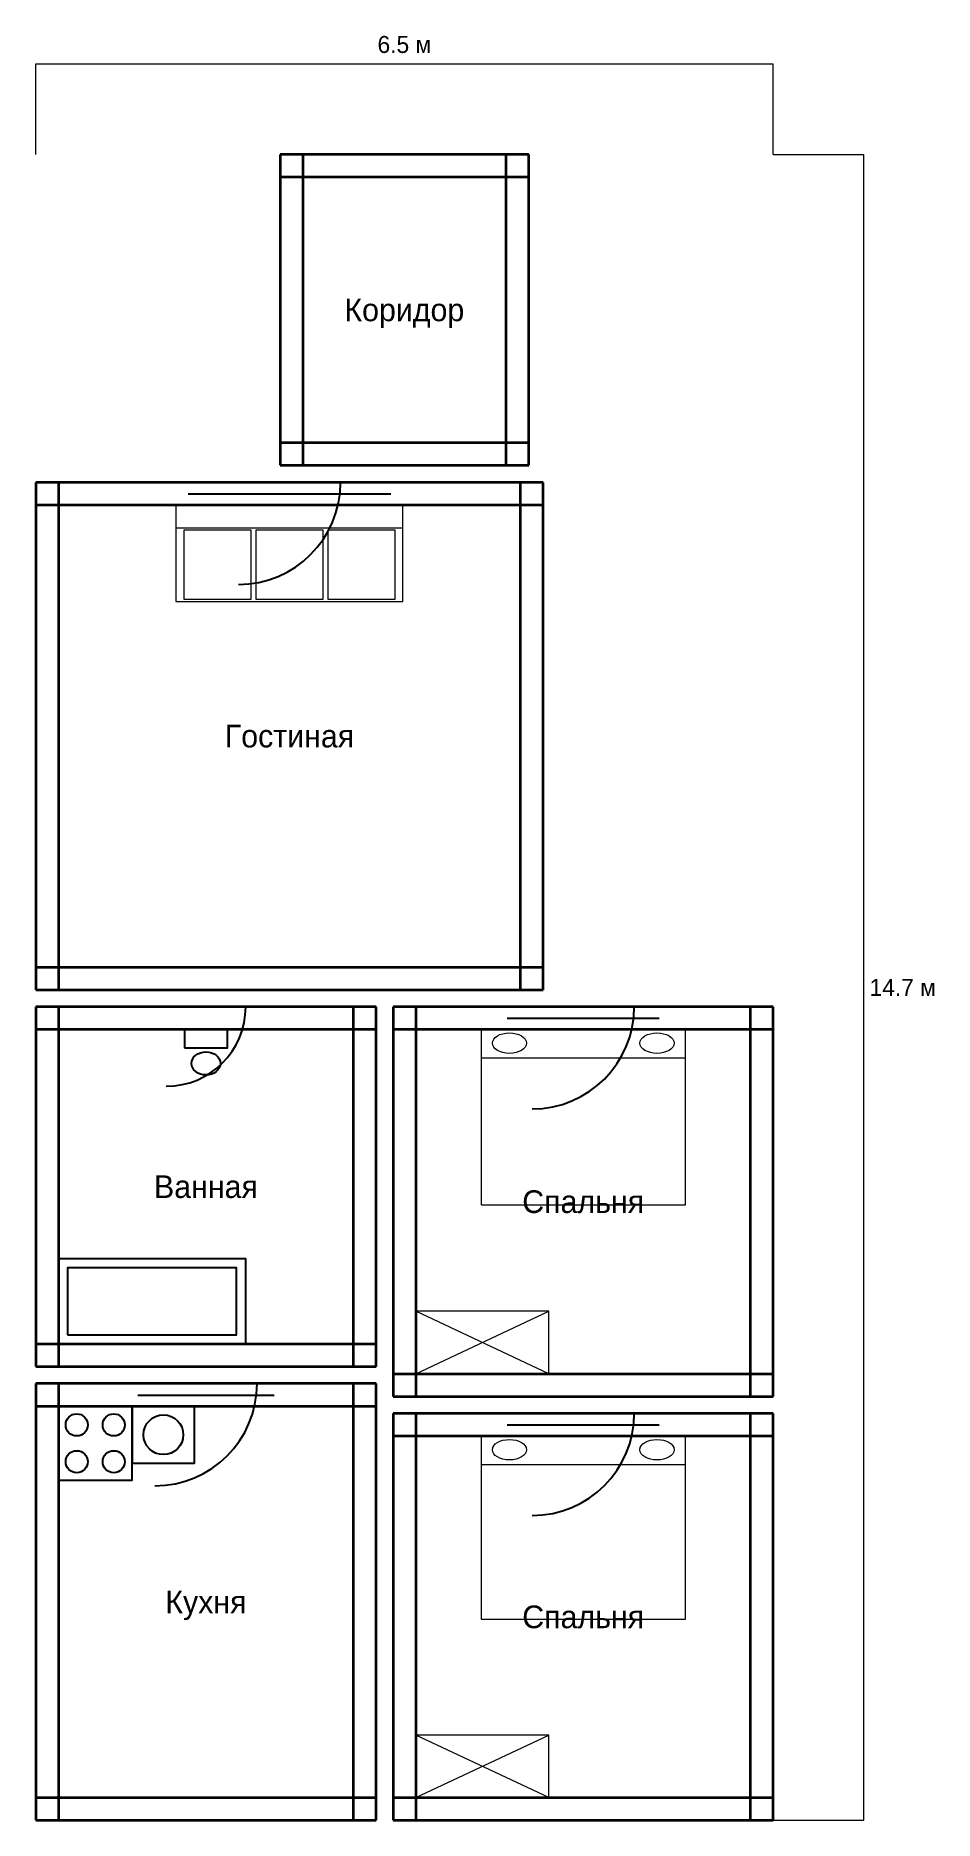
# Model space of a CAD drawing. Header units: metres. Extents: x 0 to 792, y 0 to 1573.
import ezdxf
from ezdxf.enums import TextEntityAlignment as Align

# ---------------------------------------------------------------- set-up
doc = ezdxf.new("R2010")
doc.units = ezdxf.units.M
for name, color, linetype, lineweight in [('Двери', 7, 'Continuous', 25), ('Мебель', 7, 'Continuous', 18), ('Окна', 7, 'Continuous', 25), ('Размеры', 1, 'Continuous', 13), ('Стены', 7, 'Continuous', 35), ('Текст', 7, 'Continuous', 13)]:
    doc.layers.add(name, color=color, linetype=linetype, lineweight=lineweight)

msp = doc.modelspace()

# ---------------------------------------------------------------- linework, layer by layer
at = {"layer": 'Двери'}
for p, q in [((178.6, 1179.1), (268.6, 1179.1)), ((115, 716.9), (185, 716.9)), ((437.4, 716.9), (527.4, 716.9)), ((105, 384.8), (195, 384.8)), ((437.4, 358.6), (527.4, 358.6))]:
    msp.add_line(p, q, dxfattribs=at)
for centre, radius in [((178.6, 1179.1), 90), ((115, 716.9), 70), ((437.4, 716.9), 90), ((105, 384.8), 90), ((437.4, 358.6), 90)]:
    msp.add_arc(centre, radius, 270, 360, dxfattribs=at)
at = {"layer": 'Мебель'}
for p, q in [((123.6, 1139.1), (323.6, 1139.1)), ((392.4, 671.9), (572.4, 671.9)), ((335, 393.6), (452.1, 448.6)), ((452.1, 393.6), (335, 448.6)), ((392.4, 313.6), (572.4, 313.6)), ((335, 20), (452.1, 75)), ((452.1, 20), (335, 75))]:
    msp.add_line(p, q, dxfattribs=at)
for points in [[(123.6, 1074.1), (323.6, 1074.1), (323.6, 1159.1), (123.6, 1159.1), (123.6, 1074.1)], [(130.6, 1076.1), (189.9, 1076.1), (189.9, 1137.1), (130.6, 1137.1), (130.6, 1076.1)], [(193.9, 1076.1), (253.3, 1076.1), (253.3, 1137.1), (193.9, 1137.1), (193.9, 1076.1)], [(257.3, 1076.1), (316.6, 1076.1), (316.6, 1137.1), (257.3, 1137.1), (257.3, 1076.1)], [(392.4, 542.4), (572.4, 542.4), (572.4, 696.9), (392.4, 696.9), (392.4, 542.4)], [(335, 393.6), (452.1, 393.6), (452.1, 448.6), (335, 448.6), (335, 393.6)], [(392.4, 177.2), (572.4, 177.2), (572.4, 338.6), (392.4, 338.6), (392.4, 177.2)], [(335, 20), (452.1, 20), (452.1, 75), (335, 75), (335, 20)]]:
    msp.add_lwpolyline(points, dxfattribs=at)
for centre in [(417.4, 684.9), (547.4, 684.9), (417.4, 326.6), (547.4, 326.6)]:
    msp.add_ellipse(centre, major_axis=(15, 0), ratio=0.6, dxfattribs=at)
at = {"layer": 'Окна'}
for p, q in [((134.2, 1179.1), (313, 1179.1)), ((134.2, 1169.1), (313, 1169.1)), ((134.2, 1159.1), (313, 1159.1)), ((415.4, 716.9), (549.3, 716.9)), ((415.4, 706.9), (549.3, 706.9)), ((415.4, 696.9), (549.3, 696.9)), ((90, 384.8), (210, 384.8)), ((90, 374.8), (210, 374.8)), ((90, 364.8), (210, 364.8)), ((415.4, 358.6), (549.3, 358.6)), ((415.4, 348.6), (549.3, 348.6)), ((415.4, 338.6), (549.3, 338.6))]:
    msp.add_line(p, q, dxfattribs=at)
at = {"layer": 'Размеры', "color": 1}
for p, q in [((0, 1548), (649.7, 1548)), ((0, 1468), (0, 1548)), ((649.7, 1468), (649.7, 1548)), ((649.7, 1468), (729.7, 1468)), ((729.7, 0), (729.7, 1468)), ((649.7, 0), (729.7, 0))]:
    msp.add_line(p, q, dxfattribs=at)
at = {"layer": 'Сантехника'}
for points in [[(131, 680.8), (169, 680.8), (169, 696.9), (131, 696.9), (131, 680.8)], [(20, 419.8), (185, 419.8), (185, 494.8), (20, 494.8), (20, 419.8)], [(28, 427.8), (177, 427.8), (177, 486.8), (28, 486.8), (28, 427.8)], [(20, 299.8), (85, 299.8), (85, 364.8), (20, 364.8), (20, 299.8)], [(85, 314.8), (140, 314.8), (140, 364.8), (85, 364.8), (85, 314.8)]]:
    msp.add_lwpolyline(points, dxfattribs=at)
for centre, radius in [((36.2, 348.5), 9.75), ((68.8, 348.5), 9.75), ((112.5, 339.8), 17.5), ((36.2, 316), 9.75), ((68.8, 316), 9.75)]:
    msp.add_circle(centre, radius, dxfattribs=at)
msp.add_ellipse((150, 667), major_axis=(12.7, 0), ratio=0.8, dxfattribs=at)
at = {"layer": 'Стены'}
for p, q in [((434.4, 1468), (215.3, 1468)), ((215.3, 1468), (215.3, 1194.1)), ((235.3, 1468), (235.3, 1194.1)), ((414.4, 1194.1), (414.4, 1468)), ((434.4, 1194.1), (434.4, 1468)), ((434.4, 1448), (215.3, 1448)), ((215.3, 1214.1), (434.4, 1214.1)), ((215.3, 1194.1), (434.4, 1194.1)), ((447.2, 1179.1), (0, 1179.1)), ((0, 1179.1), (0, 731.9)), ((20, 1179.1), (20, 731.9)), ((427.2, 731.9), (427.2, 1179.1)), ((447.2, 731.9), (447.2, 1179.1)), ((447.2, 1159.1), (0, 1159.1)), ((0, 751.9), (447.2, 751.9)), ((0, 731.9), (447.2, 731.9)), ((300, 716.9), (0, 716.9)), ((0, 716.9), (0, 399.8)), ((20, 716.9), (20, 399.8)), ((280, 399.8), (280, 716.9)), ((300, 399.8), (300, 716.9)), ((649.7, 716.9), (315, 716.9)), ((315, 716.9), (315, 373.6)), ((335, 716.9), (335, 373.6)), ((629.7, 373.6), (629.7, 716.9)), ((649.7, 373.6), (649.7, 716.9)), ((300, 696.9), (0, 696.9)), ((649.7, 696.9), (315, 696.9)), ((0, 419.8), (300, 419.8)), ((0, 399.8), (300, 399.8)), ((315, 393.6), (649.7, 393.6)), ((300, 384.8), (0, 384.8)), ((0, 384.8), (0, 0)), ((20, 384.8), (20, 0)), ((280, 0), (280, 384.8)), ((300, 0), (300, 384.8)), ((300, 364.8), (0, 364.8)), ((315, 373.6), (649.7, 373.6)), ((649.7, 358.6), (315, 358.6)), ((315, 358.6), (315, 0)), ((335, 358.6), (335, 0)), ((629.7, 0), (629.7, 358.6)), ((649.7, 0), (649.7, 358.6)), ((649.7, 338.6), (315, 338.6)), ((0, 20), (300, 20)), ((315, 20), (649.7, 20)), ((0, 0), (300, 0)), ((315, 0), (649.7, 0))]:
    msp.add_line(p, q, dxfattribs=at)

# ---------------------------------------------------------------- texts
at = {"layer": 'Размеры', "color": 1}
msp.add_text('6.5 м', height=15, dxfattribs=at).set_placement((324.8, 1553), align=Align.BOTTOM_CENTER)
msp.add_text('14.7 м', height=15, dxfattribs=at).set_placement((734.7, 734), align=Align.MIDDLE_LEFT)
at = {"layer": 'Текст'}
for s, p in [('Коридор', (324.8, 1331.1)), ('Гостиная', (223.6, 955.5)), ('Ванная', (150, 558.4)), ('Спальня', (482.4, 545.2)), ('Кухня', (150, 192.4)), ('Спальня', (482.4, 179.3))]:
    msp.add_text(s, height=20, dxfattribs=at).set_placement(p, align=Align.MIDDLE_CENTER)

doc.saveas('drawing.dxf')
